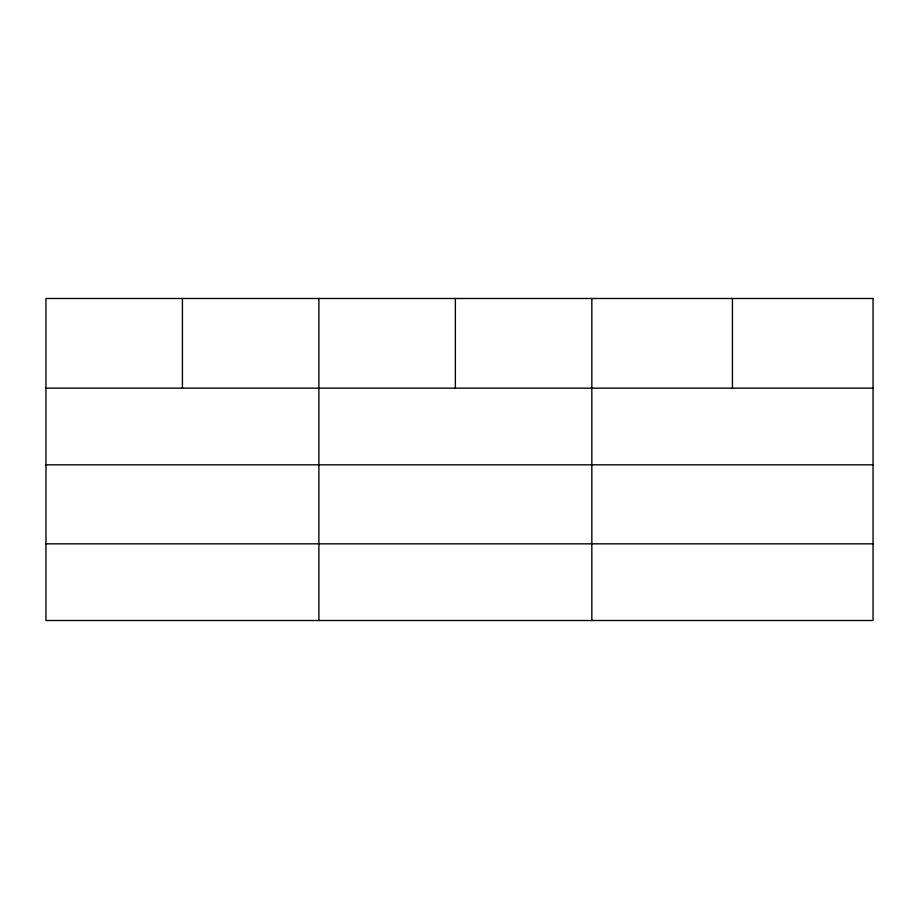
<?xml version="1.0" encoding="UTF-8"?>
<svg xmlns="http://www.w3.org/2000/svg" width="919" height="919" viewBox="0 0 919 919"><rect width="100%" height="100%" fill="white"/><g stroke="black" fill="none" stroke-linecap="round" stroke-linejoin="round"><path stroke-width="1.38" d="M45.95 388.151L873.05 388.151M45.95 464.83L873.05 464.83M45.95 543.83L873.05 543.83M732.443 298.491L732.443 388.151M591.836 298.491L591.836 620.509M455.364 298.491L455.364 388.151M318.893 298.491L318.893 620.509M182.422 298.491L182.422 388.151M873.05 298.491L45.95 298.491L45.95 620.509L873.05 620.509L873.05 298.491"/></g></svg>
